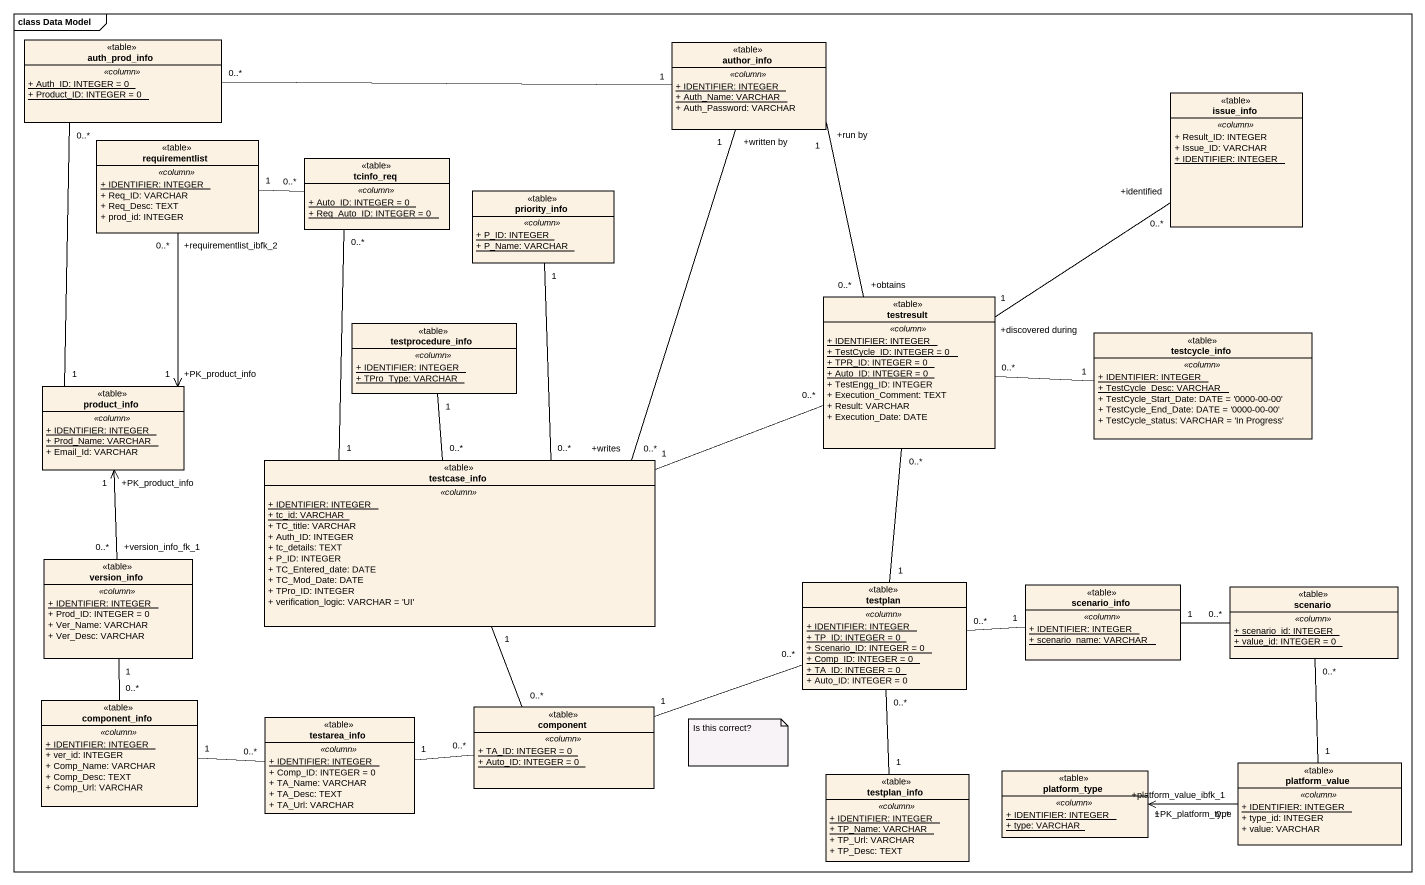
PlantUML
@startuml
mainframe class Data Model
hide circle
hide empty members
skinparam classAttributeIconSize 0
class auth_prod_info <<table>> {
  .. <<column>> ..
  {static} + Auth_ID: INTEGER = 0
  {static} + Product_ID: INTEGER = 0
}
class author_info <<table>> {
  .. <<column>> ..
  {static} + IDENTIFIER: INTEGER
  {static} + Auth_Name: VARCHAR
  + Auth_Password: VARCHAR
}
class issue_info <<table>> {
  .. <<column>> ..
  + Result_ID: INTEGER
  + Issue_ID: VARCHAR
  {static} + IDENTIFIER: INTEGER
}
class requirementlist <<table>> {
  .. <<column>> ..
  {static} + IDENTIFIER: INTEGER
  + Req_ID: VARCHAR
  + Req_Desc: TEXT
  + prod_id: INTEGER
}
class tcinfo_req <<table>> {
  .. <<column>> ..
  {static} + Auto_ID: INTEGER = 0
  {static} + Req_Auto_ID: INTEGER = 0
}
class priority_info <<table>> {
  .. <<column>> ..
  {static} + P_ID: INTEGER
  {static} + P_Name: VARCHAR
}
class testprocedure_info <<table>> {
  .. <<column>> ..
  {static} + IDENTIFIER: INTEGER
  {static} + TPro_Type: VARCHAR
}
class testresult <<table>> {
  .. <<column>> ..
  {static} + IDENTIFIER: INTEGER
  {static} + TestCycle_ID: INTEGER = 0
  {static} + TPR_ID: INTEGER = 0
  {static} + Auto_ID: INTEGER = 0
  + TestEngg_ID: INTEGER
  + Execution_Comment: TEXT
  + Result: VARCHAR
  + Execution_Date: DATE
}
class testcycle_info <<table>> {
  .. <<column>> ..
  {static} + IDENTIFIER: INTEGER
  {static} + TestCycle_Desc: VARCHAR
  + TestCycle_Start_Date: DATE = '0000-00-00'
  + TestCycle_End_Date: DATE = '0000-00-00'
  + TestCycle_status: VARCHAR = 'In Progress'
}
class product_info <<table>> {
  .. <<column>> ..
  {static} + IDENTIFIER: INTEGER
  {static} + Prod_Name: VARCHAR
  + Email_Id: VARCHAR
}
class testcase_info <<table>> {
  .. <<column>> ..
  {static} + IDENTIFIER: INTEGER
  {static} + tc_id: VARCHAR
  + TC_title: VARCHAR
  + Auth_ID: INTEGER
  + tc_details: TEXT
  + P_ID: INTEGER
  + TC_Entered_date: DATE
  + TC_Mod_Date: DATE
  + TPro_ID: INTEGER
  + verification_logic: VARCHAR = 'UI'
}
class version_info <<table>> {
  .. <<column>> ..
  {static} + IDENTIFIER: INTEGER
  + Prod_ID: INTEGER = 0
  + Ver_Name: VARCHAR
  + Ver_Desc: VARCHAR
}
class testplan <<table>> {
  .. <<column>> ..
  {static} + IDENTIFIER: INTEGER
  {static} + TP_ID: INTEGER = 0
  {static} + Scenario_ID: INTEGER = 0
  {static} + Comp_ID: INTEGER = 0
  {static} + TA_ID: INTEGER = 0
  + Auto_ID: INTEGER = 0
}
class scenario_info <<table>> {
  .. <<column>> ..
  {static} + IDENTIFIER: INTEGER
  {static} + scenario_name: VARCHAR
}
class scenario <<table>> {
  .. <<column>> ..
  {static} + scenario_id: INTEGER
  {static} + value_id: INTEGER = 0
}
class component_info <<table>> {
  .. <<column>> ..
  {static} + IDENTIFIER: INTEGER
  + ver_id: INTEGER
  + Comp_Name: VARCHAR
  + Comp_Desc: TEXT
  + Comp_Url: VARCHAR
}
class "component" as component_ <<table>> {
  .. <<column>> ..
  {static} + TA_ID: INTEGER = 0
  {static} + Auto_ID: INTEGER = 0
}
class testarea_info <<table>> {
  .. <<column>> ..
  {static} + IDENTIFIER: INTEGER
  + Comp_ID: INTEGER = 0
  + TA_Name: VARCHAR
  + TA_Desc: TEXT
  + TA_Url: VARCHAR
}
class testplan_info <<table>> {
  .. <<column>> ..
  {static} + IDENTIFIER: INTEGER
  {static} + TP_Name: VARCHAR
  + TP_Url: VARCHAR
  + TP_Desc: TEXT
}
class platform_type <<table>> {
  .. <<column>> ..
  {static} + IDENTIFIER: INTEGER
  {static} + type: VARCHAR
}
class platform_value <<table>> {
  .. <<column>> ..
  {static} + IDENTIFIER: INTEGER
  + type_id: INTEGER
  + value: VARCHAR
}
author_info "1" -left- "0..*" auth_prod_info
author_info "+run by\n1" -- "+obtains\n0..*" testresult
author_info "+written by\n1" -- "+writes\n0..*" testcase_info
requirementlist "1" -right- "0..*" tcinfo_req
requirementlist "+requirementlist_ibfk_2\n0..*" --> "+PK_product_info\n1" product_info
priority_info "1" -- "0..*" testcase_info
testprocedure_info "1" -- "0..*" testcase_info
testresult "+discovered during\n1" -up- "+identified\n0..*" issue_info
testcycle_info "1" -left- "0..*" testresult
product_info "1" -up- "0..*" auth_prod_info
testcase_info "1" -up- "0..*" tcinfo_req
testcase_info "1" -right- "0..*" testresult
testcase_info "1" -- "0..*" component_
version_info "+version_info_fk_1\n0..*" -up-> "+PK_product_info\n1" product_info
version_info "1" -- "0..*" component_info
testplan "1" -up- "0..*" testresult
scenario_info "1" -left- "0..*" testplan
scenario_info "1" -right- "0..*" scenario
component_info "1" -right- "0..*" testarea_info
component_ "1" -right- "0..*" testplan
testarea_info "1" -right- "0..*" component_
testplan_info "1" -up- "0..*" testplan
platform_value "1" -up- "0..*" scenario
platform_value "+platform_value_ibfk_1\n0..*" -left-> "+PK_platform_type\n1" platform_type
note as N1
  Is this correct?
end note
@enduml
